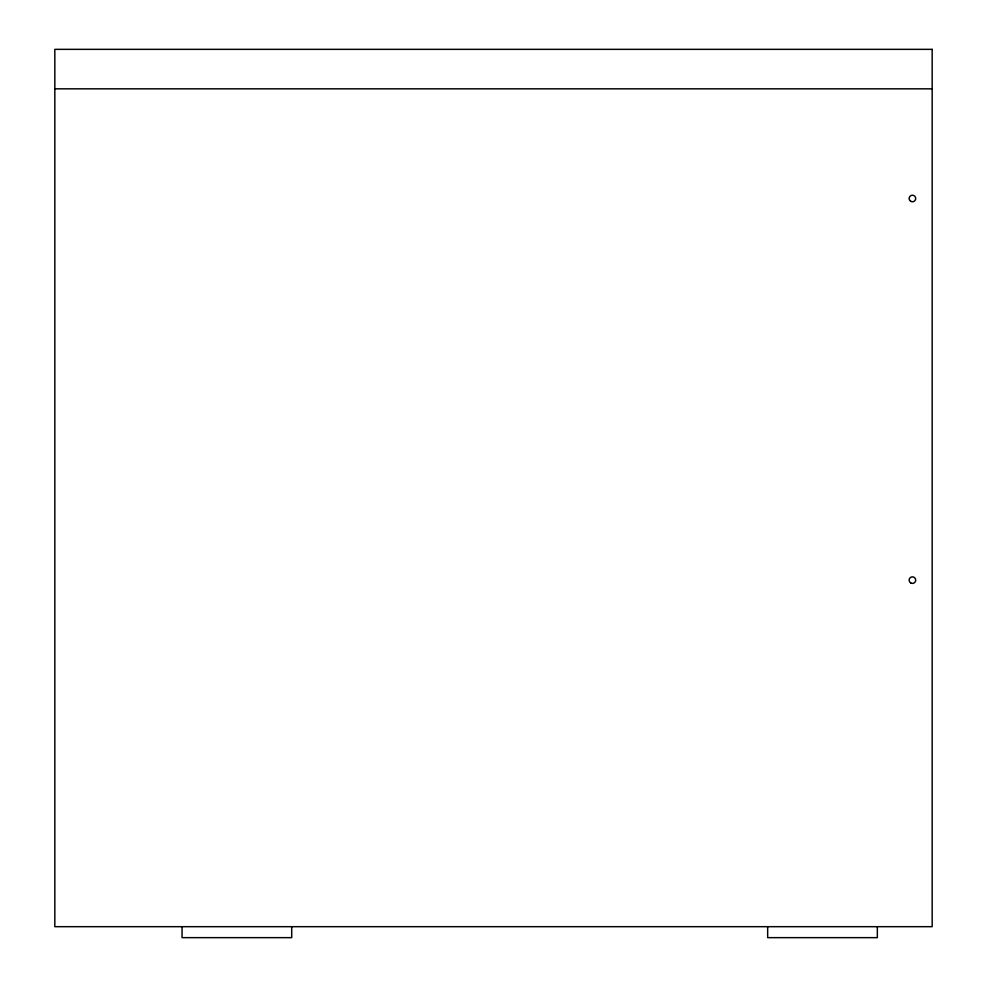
<?xml version="1.0" encoding="UTF-8"?>
<svg xmlns="http://www.w3.org/2000/svg" width="987" height="987" viewBox="0 0 987 987"><rect width="100%" height="100%" fill="white"/><g stroke="black" fill="none" stroke-linecap="round" stroke-linejoin="round"><path stroke-width="1.48" d="M54.828 88.83L932.172 88.83M877.332 926.929L877.332 937.65L767.664 937.65L767.664 926.929M291.708 926.929L291.708 937.65L182.052 937.65L182.052 926.929M932.172 49.35L54.828 49.35L54.828 926.682L932.172 926.682L932.172 49.35M910.779 582.984A3.294 3.294 0 0 0 915.714 580.134A3.294 3.294 0 0 0 910.779 577.284A3.294 3.294 0 0 0 910.779 582.984M910.779 201.348A3.294 3.294 0 0 0 915.714 198.498A3.294 3.294 0 0 0 910.779 195.648A3.294 3.294 0 0 0 910.779 201.348"/></g></svg>
